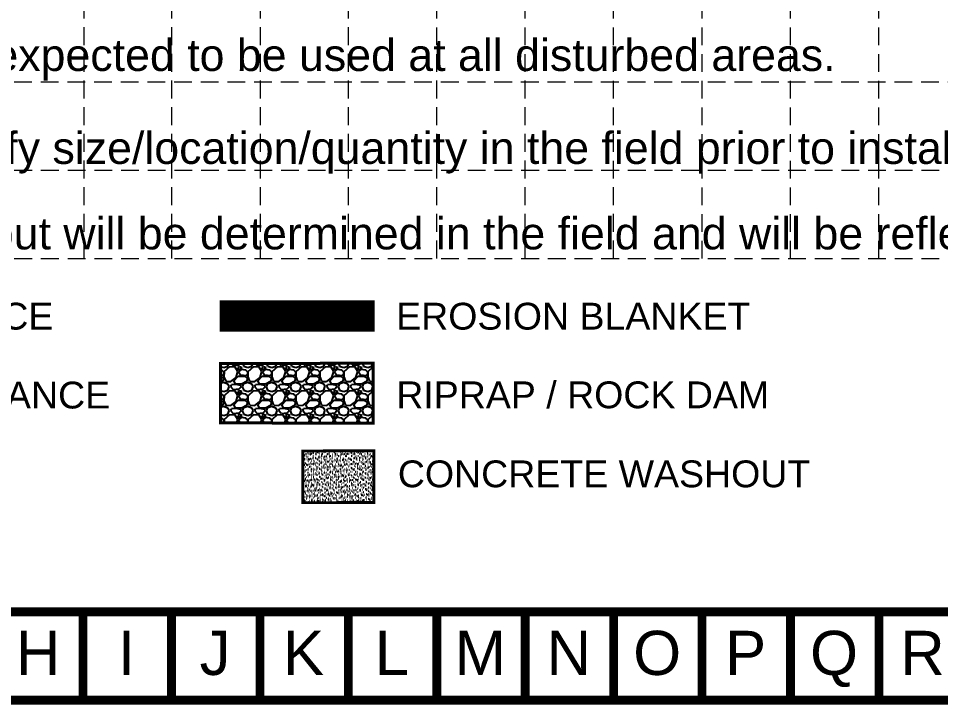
# Model space of a CAD drawing. Header units: inches. Extents: x 2412594 to 2415086, y 7034205 to 7038188.
# Drawn here: x 2413111 to 2413759, y 7034205 to 7034687 of the extents above; entities that cross this region are included whole.
import ezdxf
from ezdxf.enums import TextEntityAlignment as Align

# ---------------------------------------------------------------- set-up
doc = ezdxf.new("R2010")
doc.units = ezdxf.units.IN
doc.header["$MEASUREMENT"] = 0
doc.linetypes.add('ACAD_ISO02W100', pattern=[15, 12, -3])
doc.linetypes.add('HIDDEN', pattern=[0.375, 0.25, -0.125])
for name, color, linetype in [('BASE', 7, 'Continuous'), ('GRID', 254, 'HIDDEN'), ('LEGEND', 7, 'Continuous')]:
    doc.layers.add(name, color=color, linetype=linetype)
doc.styles.add("L200'", font='ARIAL.TTF', dxfattribs={"height": 0.001969})
doc.styles.get("Standard").update_dxf_attribs({"font": 'ARIAL.TTF'})

msp = doc.modelspace()

# ---------------------------------------------------------------- hatches: boundary and pattern name
at = {"layer": 'BASE'}
h = msp.add_hatch(dxfattribs=at)
h.set_pattern_fill('AR-SAND', color=30, scale=1.29438, style=0)
h.set_pattern_definition([(37.5, (2414545.9113, 7034237.3004), (-0.091912, 2.8113788), [0, -2.2177927, 0, -2.480426, 0, -2.3709955]), (7.5, (2414545.9113, 7034237.3004), (2.582235, 4.11772), [0, -1.196441, 0, -1.9989316, 0, -0.766014]), (327.5, (2414544.1167, 7034237.3004), (4.543764, 0.008257), [0, -0.729537, 0, -2.6263335, 0, -3.4288243]), (317.5, (2414544.1167, 7034237.3004), (4.386162, 1.280594), [0, -0.3647685, 0, -1.7217075, 0, -1.96975])])
h.paths.add_polyline_path([(2413361.19, 7034346.73), (2413361.19, 7034383.21), (2413311.24, 7034383.21), (2413311.24, 7034346.73)])
at = {"layer": 'LEGEND', "linetype": 'ACAD_ISO02W100'}
h = msp.add_hatch(dxfattribs=at)
h.set_pattern_fill('GRAVEL', color=240, scale=16.857712, style=0)
h.set_pattern_definition([(228.0128, (2412053.9678, 7033551.4244), (-134.8616694, -151.7194343), [2.26797, -224.52935]), (184.9697, (2412052.4506, 7033549.73866), (202.29256658, 16.85756586), [3.8919, -385.29861]), (132.5104, (2412048.5733, 7033549.4015), (168.5769676, -185.4349827), [2.74423, -271.67943]), (267.2737, (2412041.9988, 7033545.1871), (16.85764527, 337.15425306), [3.54413, -350.86897]), (292.8337, (2412041.83025, 7033541.64696), (-84.288729, 202.29248836), [3.4753, -344.05534]), (357.2737, (2412043.1789, 7033538.444), (-337.15425306, 16.85764527), [3.54413, -350.86897]), (37.6942, (2412046.719, 7033538.2754), (-219.15038508, -168.5769623), [4.68693, -464.00599]), (72.2553, (2412050.4277, 7033541.1412), (118.00416826, 370.86960936), [4.42495, -438.06993]), (121.4296, (2412051.7763, 7033545.35566), (-134.86183804, 219.1501776), [3.55613, -352.0577]), (175.2364, (2412049.922, 7033548.39), (185.4348524, -16.8575697), [4.05988, -198.93387]), (222.3974, (2412045.8761, 7033548.7272), (-202.29267277, -185.43470297), [5.2503, -519.78017]), (138.8141, (2412058.688, 7033545.0185), (-118.0040365, 101.1462291), [1.79199, -177.40794]), (171.4692, (2412057.3393, 7033546.1985), (219.15023234, -33.71555815), [3.40925, -337.51687]), (225, (2412053.968, 7033546.704), (-2e-15, -16.85772), [2.38403, -21.45636]), (203.1986, (2412052.7878, 7033548.7272), (84.2885575, 33.715447), [1.28385, -127.10066]), (291.8014, (2412051.6077, 7033548.2215), (-16.857711, 50.573142), [1.81563, -88.96594]), (30.9638, (2412052.282, 7033546.5357), (50.573104, 33.7154667), [2.9489, -95.34761]), (161.5651, (2412054.8107, 7033548.053), (33.715432, -16.857685), [2.13235, -51.17642]), (16.3895, (2412041.8302, 7033548.2215), (168.5771611, 50.5730143), [2.98719, -295.73224]), (70.3462, (2412044.6961, 7033549.0644), (-67.4307695, -185.43487245), [2.50608, -248.10183]), (293.1986, (2412054.8107, 7033551.4244), (-33.715447, 84.2885575), [2.56768, -125.81683]), (343.6105, (2412055.8221, 7033549.06435), (-168.5771611, 50.5730143), [2.98719, -295.73224]), (339.444, (2412041.8302, 7033537.7697), (-84.288593, 33.7153573), [2.88065, -141.15172]), (294.7751, (2412044.5275, 7033536.7582), (-84.28843035, 185.4348941), [2.41365, -238.95206]), (66.8014, (2412054.9793, 7033534.5667), (33.715447, 84.2885575), [2.56768, -125.81683]), (17.354, (2412055.9907, 7033536.9268), (-219.1502953, -67.43075694), [2.82588, -279.76089]), (69.444, (2412046.719, 7033534.5667), (-33.7153573, -84.288593), [1.44032, -142.59204]), (101.3099, (2412053.9678, 7033534.5667), (-16.8576725, 67.430862), [0.85957, -85.09822]), (165.9638, (2412053.7992, 7033535.4096), (50.573146, -16.85768), [3.4753, -66.03082]), (186.009, (2412050.4277, 7033536.2525), (168.57711984, 16.8577009), [3.22067, -318.84547]), (303.6901, (2412052.282, 7033545.0185), (-16.857735, 33.715417), [2.43125, -58.35009]), (353.1572, (2412053.63064, 7033542.9956), (286.58110017, -33.71555963), [4.24467, -420.22169]), (60.9454, (2412057.845, 7033542.4898), (-67.43085, -118.0039933), [1.7356, -171.82517]), (90, (2412058.688, 7033544.007), (-16.85771, 16.85771), [1.01146, -15.84625]), (120.2564, (2412050.0905, 7033536.7582), (67.4307634, -118.0040282), [2.34194, -231.85288]), (48.0128, (2412048.9105, 7033538.7811), (134.8616694, 151.7194343), [4.53594, -222.26139]), (0, (2412051.945, 7033542.153), (16.85771, 16.85771), [4.383, -12.4747]), (325.3048, (2412056.3279, 7033542.1527), (-168.57702726, 118.004132), [2.66544, -263.87839]), (254.0546, (2412058.5194, 7033540.6355), (-16.8577105, -67.4308518), [2.45452, -120.27148]), (207.646, (2412057.8451, 7033538.2754), (-320.296465, -168.57725407), [3.99637, -395.64164]), (175.4261, (2412054.30495, 7033536.4211), (-219.15027067, 16.85762476), [4.2279, -418.56139])])
h.paths.add_polyline_path([(2413253.45, 7034402.78), (2413360.73, 7034402.59), (2413360.73, 7034444.73), (2413253.45, 7034444.57)])

# ---------------------------------------------------------------- linework, layer by layer
at = {"layer": 'BASE', "color": 30, "linetype": 'Continuous'}
for p, q in [((2413311.24, 7034383.21), (2413311.24, 7034346.73)), ((2413361.19, 7034383.21), (2413311.24, 7034383.21)), ((2413361.19, 7034346.73), (2413361.19, 7034383.21)), ((2413311.24, 7034346.73), (2413361.19, 7034346.73))]:
    msp.add_line(p, q, dxfattribs=at)
at = {"layer": 'BASE', "const_width": 6.21}
for points in [[(2415083.35, 7034207.82), (2415083.35, 7038185.2), (2412597.49, 7038185.2), (2412597.49, 7034207.82)], [(2415021.2, 7034269.97), (2415021.2, 7038123.05), (2412659.63, 7038123.05), (2412659.63, 7034269.97)]]:
    msp.add_lwpolyline(points, close=True, dxfattribs=at)
for points in [[(2413156.81, 7034269.97), (2413156.81, 7034207.82)], [(2413218.95, 7034269.97), (2413218.95, 7034207.82)], [(2413281.1, 7034269.97), (2413218.95, 7034269.97)], [(2413281.1, 7034269.97), (2413281.1, 7034207.82)], [(2413343.25, 7034269.97), (2413343.25, 7034207.82)], [(2413405.39, 7034269.97), (2413405.39, 7034207.82)], [(2413467.54, 7034269.97), (2413467.54, 7034207.82)], [(2413529.69, 7034269.97), (2413529.69, 7034207.82)], [(2413591.83, 7034269.97), (2413591.83, 7034207.82)], [(2413653.98, 7034269.97), (2413653.98, 7034207.82)], [(2413716.13, 7034269.97), (2413716.13, 7034207.82)]]:
    msp.add_lwpolyline(points, dxfattribs=at)
at = {"layer": 'GRID', "color": 252, "linetype": 'HIDDEN', "lineweight": 0, "ltscale": 50}
for p, q in [((2413467.54, 7034518.45), (2413467.54, 7038123.05)), ((2413529.69, 7034518.44), (2413529.69, 7038123.05)), ((2413591.83, 7034518.43), (2413591.83, 7038123.05)), ((2413653.98, 7034518.42), (2413653.98, 7038123.05)), ((2413716.13, 7034518.41), (2413716.13, 7038123.05)), ((2413157.52, 7034518.49), (2413156.89, 7038120.62)), ((2413219.18, 7034518.48), (2413219.19, 7038120.58)), ((2413281.49, 7034518.47), (2413281.43, 7038120.57)), ((2413343.26, 7034518.46), (2413343.38, 7038120.56)), ((2413405.42, 7034518.45), (2413405.8, 7038120.48)), ((2412658.28, 7034642.51), (2415018.64, 7034642.93)), ((2412658.49, 7034580.5), (2415018.87, 7034580.34)), ((2412658.49, 7034518.57), (2415018.79, 7034518.2))]:
    msp.add_line(p, q, dxfattribs=at)
at = {"layer": 'GRID', "color": 30, "linetype": 'Continuous', "const_width": 2}
msp.add_lwpolyline([(2413361.19, 7034383.21), (2413311.23, 7034383.03), (2413311.25, 7034346.71), (2413361.21, 7034346.79)], close=True, dxfattribs=at)
at = {"layer": 'LEGEND', "color": 84, "const_width": 21.91}
msp.add_lwpolyline([(2413252.89, 7034477.91), (2413361.8, 7034477.91)], dxfattribs=at)
at = {"layer": 'LEGEND', "color": 240, "linetype": 'Continuous', "const_width": 2.11}
msp.add_lwpolyline([(2413253.45, 7034402.78), (2413360.73, 7034402.59), (2413360.73, 7034444.73), (2413253.45, 7034444.57)], close=True, dxfattribs=at)

# ---------------------------------------------------------------- texts
at = {"layer": 'BASE', "color": 7, "style": "L200'"}
for s, p in [('Stabilization practices are expected to be used at all disturbed areas.', (2412727.22, 7034650.27)), ('BMPs are not to scale; verify size/location/quantity in the field prior to installation.', (2412726.9, 7034584.91)), ('Location of concrete washout will be determined in the field and will be reflected on this Site Map.', (2412725.68, 7034524.8))]:
    msp.add_text(s, height=22.4834, dxfattribs=at).set_placement(p)
at = {"layer": 'BASE'}
for s, p in [('H', (2413125.27, 7034241.05)), ('I', (2413187.41, 7034241.05)), ('J', (2413249.56, 7034241.05)), ('K', (2413311.71, 7034241.05)), ('L', (2413373.85, 7034241.05)), ('M', (2413436, 7034241.05)), ('N', (2413498.15, 7034241.05)), ('O', (2413560.29, 7034241.05)), ('P', (2413622.44, 7034241.05)), ('Q', (2413684.59, 7034241.05)), ('R', (2413746.73, 7034241.05))]:
    msp.add_text(s, height=31.07, dxfattribs=at).set_placement(p, align=Align.MIDDLE_CENTER)
at = {"layer": 'LEGEND', "style": "L200'"}
for s, p in [('LIMITS OF DISTURBANCE', (2412810.94, 7034468.42)), ('EROSION BLANKET', (2413376.85, 7034468.4)), ('CONSTRUCTION ENTRANCE', (2412811.33, 7034412.93)), ('RIPRAP / ROCK DAM', (2413376.92, 7034413.09)), ('CONCRETE WASHOUT', (2413378.03, 7034357.52))]:
    msp.add_text(s, height=18.8642, dxfattribs=at).set_placement(p)

doc.saveas('drawing.dxf')
